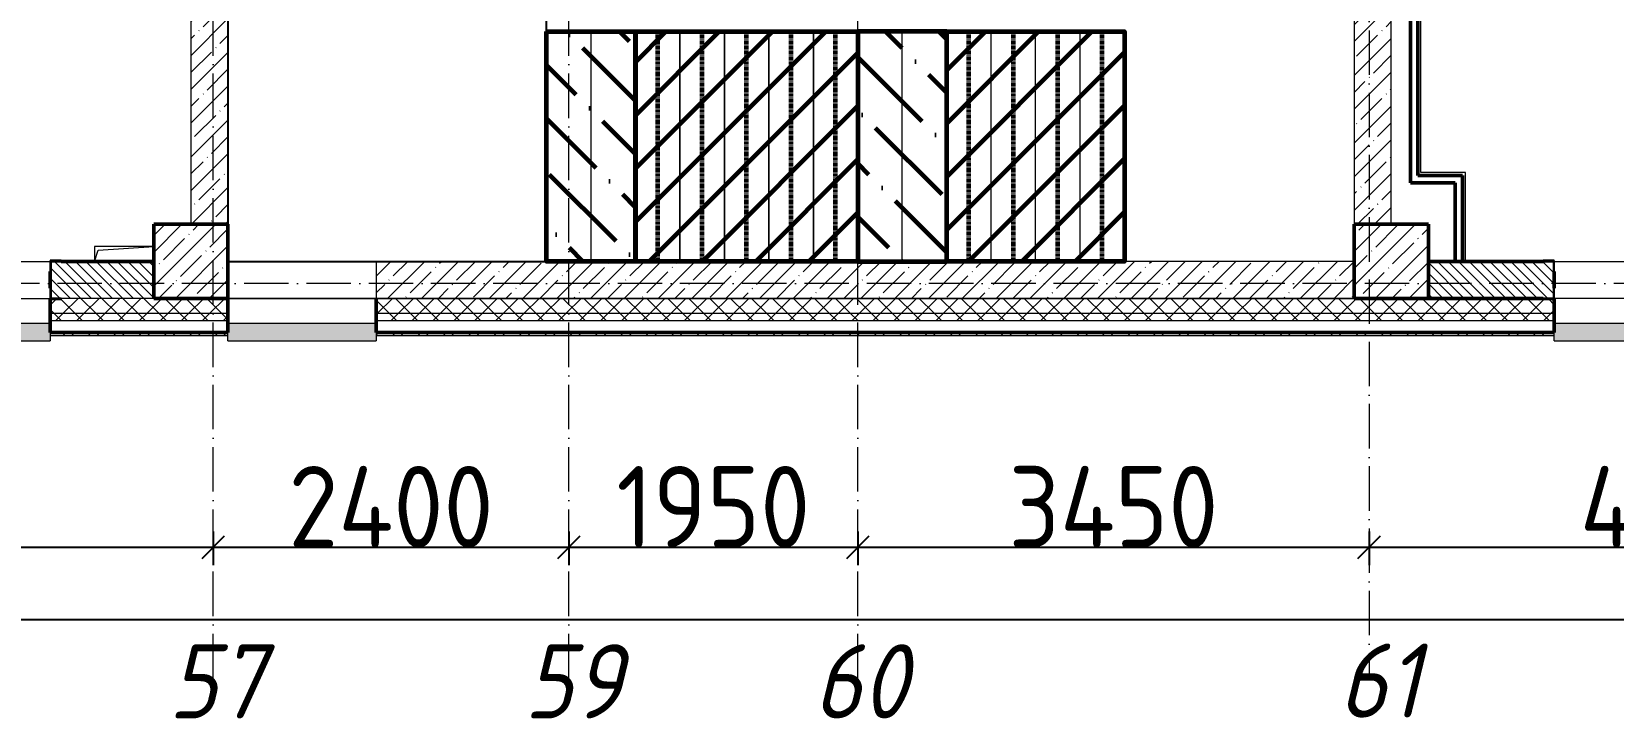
# Model space of a CAD drawing. Header units: millimetres. Extents: x -136833 to 49383, y -8033 to 344618.
# Drawn here: x -51359 to -40686, y 241044 to 245678 of the extents above; entities that cross this region are included whole.
import ezdxf

# ---------------------------------------------------------------- set-up
doc = ezdxf.new("R2010")
doc.units = ezdxf.units.MM
doc.linetypes.add('50_200_ШТРИХ_1Т_ш5_п1_п1_', pattern=[700, 500, -100, 0, -100])
doc.linetypes.add('Штрих', pattern=[635, 317.5, -317.5])
for name, color, linetype, lineweight in [('1) Резка', 210, 'Штрих', 60), ('2) Бетон демонтаж', 1, 'Continuous', 60), ('3) бетон монтаж', 5, 'Continuous', 60), ('A-____-____-DIMS', 7, 'Continuous', 9), ('A-FLOR-____-OTLN', 7, 'Continuous', 9), ('A-GENM-____-MCUT', 7, 'Continuous', 25), ('A-GENM-____-OTLN', 7, 'Continuous', 9), ('A-GENM-____-OTLN-1', 7, 'Continuous', 25), ('A-GLAZ-____-OTLN', 7, 'Continuous', 9), ('A-WALL-____-MCUT-1', 7, 'Continuous', 9), ('A-WALL-____-MCUT-2', 7, 'Continuous', 50), ('A-WALL-____-MCUT-3', 7, 'Continuous', 9), ('A-WALL-____-OTLN', 7, 'Continuous', 9), ('A-WALL-____-PATT-1', 7, 'Continuous', 9), ('A-WALL-FNSH-MCUT-1', 7, 'Continuous', 9), ('S-COLS-____-MCUT', 7, 'Continuous', 50), ('S-COLS-____-OTLN', 7, 'Continuous', 9), ('S-GRID-____-IDEN', 7, 'Continuous', 9), ('S-GRID-____-OTLN-1', 7, '50_200_ШТРИХ_1Т_ш5_п1_п1_', 9), ('S-STRS-____-OTLN-1', 7, 'Continuous', 9)]:
    doc.layers.add(name, color=color, linetype=linetype, lineweight=lineweight)
doc.layers.add('A-GLAZ-____-OTLN-1', color=7, linetype='Continuous', lineweight=9, true_color=0xc0c0c0)
doc.styles.add('ISOCPEUR_I', font='isocpeui.ttf', dxfattribs={"width": 0.9, "height": 2.5})
doc.styles.add('ISOCPEUR_I_9', font='isocpeui.ttf', dxfattribs={"width": 0.9, "height": 250})
doc.styles.add('СПДС', font='isocpeur.ttf', dxfattribs={"width": 0.9})
doc.dimstyles.new('ISO-2_5_0_9К_БОЛЬШОЙ_ОСИ', dxfattribs={"dimscale": 304.8, "dimtxt": 248.995294, "dimasz": 0.492126, "dimexe": 0.393701, "dimexo": 0, "dimgap": 0, "dimtad": 1, "dimdec": 0, "dimzin": 0, "dimdsep": 46, "dimtxsty": 'ISOCPEUR_I_9', "dimblk1": 'OBLIQUE', "dimblk2": 'OBLIQUE', "dimsah": 1, "dimcen": 0.09, "dimdle": 0.393701, "dimazin": 0, "dimtfac": 1, "dimtdec": 4, "dimtix": 1, "dimtmove": 0, "dimatfit": 3, "dimfxl": 1, "dimtvp": 1, "dimtolj": 1, "dimtzin": 0, "dimarcsym": 2})
pattern_1 = [(135, (-131434.413, 245796.486), (-35.35534, -35.35534), [])]
pattern_2 = [(45, (-131434.41, 245796.49), (-70.71068, 70.71068), []), (135, (-131434.41, 245796.49), (-70.71068, -70.71068), [])]
pattern_3 = [(45, (-131434.41, 245796.49), (-114.04925, 114.04925), []), (45, (-131320.36, 245796.49), (-114.04925, 114.04925), [201.612, -40.322, 3.353, -36.97])]

# ---------------------------------------------------------------- blocks, each defined once
blk = doc.blocks.new('BSC_Колонна _Прямоугольная - 500х500-V93-АР1_План отверстий 2 этажа в осях 1-64_А-ГГ')
at = {"layer": 'S-COLS-____-OTLN'}
h = blk.add_hatch(dxfattribs=at)
h.set_pattern_fill('FP_122', color=256, style=0, pattern_type=2)
h.set_pattern_definition([(45, (-81150, 1668.96), (-114.04925, 114.04925), []), (45, (-81035.95, 1668.96), (-114.04925, 114.04925), [201.613, -40.323, 3.353, -36.97])])
h.paths.add_polyline_path([(-250, -250), (250, -250), (250, 250), (-250, 250)], flags=0)
at = {"layer": 'S-COLS-____-MCUT'}
for p, q in [((250, 250), (-250, 250)), ((-250, 250), (-250, -250)), ((250, -250), (250, 250)), ((-250, -250), (250, -250))]:
    blk.add_line(p, q, dxfattribs=at)
blk = doc.blocks.new('BSC_Колонна _Прямоугольная - 500х500-V136-АР1_План отверстий 2 этажа в осях 1-64_А-ГГ')
at = {"layer": 'S-COLS-____-OTLN'}
h = blk.add_hatch(dxfattribs=at)
h.set_pattern_fill('FP_166', color=256, style=0, pattern_type=2)
h.set_pattern_definition([(45, (-89250, 1668.96), (-114.04925, 114.04925), []), (45, (-89135.95, 1668.96), (-114.04925, 114.04925), [201.613, -40.323, 3.353, -36.97])])
h.paths.add_polyline_path([(-250, -250), (250, -250), (250, 250), (-250, 250)], flags=0)
at = {"layer": 'S-COLS-____-MCUT'}
for p, q in [((250, 250), (-250, 250)), ((-250, 250), (-250, -250)), ((250, -250), (250, 250)), ((-250, -250), (250, -250))]:
    blk.add_line(p, q, dxfattribs=at)
blk = doc.blocks.new('Фахверк_СКБ_Уголок - 250_2700-27497298-АР1_План отверстий 2 этажа в осях 1-64_А-ГГ')
at = {"layer": 'A-GENM-____-MCUT'}
for p, q in [((200, 181), (125, 181)), ((125, 181), (125, 106)), ((131, 106), (131, 175)), ((131, 175), (200, 175)), ((200, 175), (200, 181)), ((125, 106), (131, 106)), ((131, -6), (125, -6)), ((125, -6), (125, -81)), ((125, -81), (200, -81)), ((131, -75), (131, -6)), ((200, -75), (131, -75)), ((200, -81), (200, -75))]:
    blk.add_line(p, q, dxfattribs=at)
blk = doc.blocks.new('AR_Отверстие прямоугольное _в плите_ - AR_Отверстие прямоугольное _в плите_-V162-АР1_План отверстий 2 этажа в осях 1-64_А-ГГ')
at = {"layer": 'A-GENM-____-OTLN'}
for p, q in [((200, 50), (-200, 50)), ((-200, 50), (-200, -50)), ((-200, -50), (-175, 25)), ((-175, 25), (200, 50))]:
    blk.add_line(p, q, dxfattribs=at)
blk = doc.blocks.new('Отлив_СКБ - Отлив витража_120_НВФ-31885342-АР1_План отверстий 2 этажа в осях 1-64_А-ГГ')
at = {"layer": 'A-GLAZ-____-OTLN-1'}
for points in [[(0, 0), (0, -2), (7800, -2), (7800, 0), (2809, 0)], [(0, -2), (0, -120), (7800, -120), (7800, -2), (2809, -2)]]:
    blk.add_hatch(color=256, dxfattribs=at).paths.add_polyline_path(points, flags=0)
at = {"layer": 'A-GLAZ-____-OTLN'}
for p, q in [((0, 0), (7800, 0)), ((7800, -2), (0, -2)), ((0, -120), (0, -83)), ((7800, -83), (7800, -120)), ((0, -120), (7800, -120))]:
    blk.add_line(p, q, dxfattribs=at)
blk = doc.blocks.new('Отлив_СКБ - Отлив витража_120_НВФ-31885283-АР1_План отверстий 2 этажа в осях 1-64_А-ГГ')
at = {"layer": 'A-GLAZ-____-OTLN-1'}
for points in [[(0, -2), (1000, -2), (1000, 0), (0, 0)], [(0, -120), (1000, -120), (1000, -2), (0, -2), (0, -86)]]:
    blk.add_hatch(color=256, dxfattribs=at).paths.add_polyline_path(points, flags=0)
at = {"layer": 'A-GLAZ-____-OTLN'}
for p, q in [((0, 0), (1000, 0)), ((1000, -2), (0, -2)), ((0, -120), (0, -83)), ((1000, -83), (1000, -120)), ((0, -120), (1000, -120))]:
    blk.add_line(p, q, dxfattribs=at)
blk = doc.blocks.new('Отлив_СКБ - Отлив витража_120_НВФ-V194-АР1_План отверстий 2 этажа в осях 1-64_А-ГГ')
at = {"layer": 'A-GLAZ-____-OTLN-1'}
for points in [[(1800, -2), (1800, 0), (0, 0), (0, -2), (1544, -2)], [(1544, -120), (1800, -120), (1800, -2), (0, -2), (0, -120)]]:
    blk.add_hatch(color=256, dxfattribs=at).paths.add_polyline_path(points, flags=0)
at = {"layer": 'A-GLAZ-____-OTLN'}
for p, q in [((0, 0), (1800, 0)), ((1800, -2), (0, -2)), ((0, -120), (0, -83)), ((1800, -83), (1800, -120)), ((0, -120), (1800, -120))]:
    blk.add_line(p, q, dxfattribs=at)
blk = doc.blocks.new('_Oblique')
at = {"color": 0, "linetype": 'ByBlock', "lineweight": -2}
blk.add_line((-0.5, -0.5), (0.5, 0.5), dxfattribs=at)
blk = doc.blocks.new('*D2069')
at = {"layer": 'A-____-____-DIMS', "color": 0, "lineweight": -2, "transparency": 16777216}
for p, q in [((358921, -90356), (358921, -90582)), ((365071, -90356), (365071, -90582)), ((358801, -90462), (365191, -90462))]:
    blk.add_line(p, q, dxfattribs=at)
at = {"layer": 'Defpoints', "color": 0, "transparency": 16777216}
for p in [(358921, -90356), (365071, -90356), (365071, -90462)]:
    blk.add_point(p, dxfattribs=at)
at = {"layer": 'A-____-____-DIMS', "color": 0, "lineweight": -2, "transparency": 16777216, "xscale": 150, "yscale": 150, "zscale": 150, "rotation": 180}
blk.add_blockref('_Oblique', (358921, -90462), dxfattribs=at)
at = {"layer": 'A-____-____-DIMS', "color": 0, "lineweight": -2, "transparency": 16777216, "xscale": 150, "yscale": 150, "zscale": 150}
blk.add_blockref('_Oblique', (365071, -90462), dxfattribs=at)
at = {"layer": 'A-____-____-DIMS', "color": 0, "transparency": 16777216, "insert": (361996, -90188), "char_height": 548.6, "attachment_point": 5, "style": 'СПДС'}
blk.add_mtext('\\A1;6150', dxfattribs=at)
blk = doc.blocks.new('*D2070')
at = {"layer": 'A-____-____-DIMS', "color": 0, "lineweight": -2, "transparency": 16777216}
for p, q in [((365071, -90356), (365071, -90582)), ((367471, -90356), (367471, -90582)), ((364951, -90462), (367591, -90462))]:
    blk.add_line(p, q, dxfattribs=at)
at = {"layer": 'Defpoints', "color": 0, "transparency": 16777216}
for p in [(365071, -90356), (367471, -90356), (367471, -90462)]:
    blk.add_point(p, dxfattribs=at)
at = {"layer": 'A-____-____-DIMS', "color": 0, "lineweight": -2, "transparency": 16777216, "xscale": 150, "yscale": 150, "zscale": 150, "rotation": 180}
blk.add_blockref('_Oblique', (365071, -90462), dxfattribs=at)
at = {"layer": 'A-____-____-DIMS', "color": 0, "lineweight": -2, "transparency": 16777216, "xscale": 150, "yscale": 150, "zscale": 150}
blk.add_blockref('_Oblique', (367471, -90462), dxfattribs=at)
at = {"layer": 'A-____-____-DIMS', "color": 0, "transparency": 16777216, "insert": (366271, -90188), "char_height": 548.6, "attachment_point": 5, "style": 'СПДС'}
blk.add_mtext('\\A1;2400', dxfattribs=at)
blk = doc.blocks.new('*D2071')
at = {"layer": 'A-____-____-DIMS', "color": 0, "lineweight": -2, "transparency": 16777216}
for p, q in [((367471, -90356), (367471, -90582)), ((369421, -90356), (369421, -90582)), ((367351, -90462), (369541, -90462))]:
    blk.add_line(p, q, dxfattribs=at)
at = {"layer": 'Defpoints', "color": 0, "transparency": 16777216}
for p in [(367471, -90356), (369421, -90356), (369421, -90462)]:
    blk.add_point(p, dxfattribs=at)
at = {"layer": 'A-____-____-DIMS', "color": 0, "lineweight": -2, "transparency": 16777216, "xscale": 150, "yscale": 150, "zscale": 150, "rotation": 180}
blk.add_blockref('_Oblique', (367471, -90462), dxfattribs=at)
at = {"layer": 'A-____-____-DIMS', "color": 0, "lineweight": -2, "transparency": 16777216, "xscale": 150, "yscale": 150, "zscale": 150}
blk.add_blockref('_Oblique', (369421, -90462), dxfattribs=at)
at = {"layer": 'A-____-____-DIMS', "color": 0, "transparency": 16777216, "insert": (368446, -90188), "char_height": 548.6, "attachment_point": 5, "style": 'СПДС'}
blk.add_mtext('\\A1;1950', dxfattribs=at)
blk = doc.blocks.new('*D2072')
at = {"layer": 'A-____-____-DIMS', "color": 0, "lineweight": -2, "transparency": 16777216}
for p, q in [((369421, -90356), (369421, -90582)), ((372871, -90356), (372871, -90582)), ((369301, -90462), (372991, -90462))]:
    blk.add_line(p, q, dxfattribs=at)
at = {"layer": 'Defpoints', "color": 0, "transparency": 16777216}
for p in [(369421, -90356), (372871, -90356), (372871, -90462)]:
    blk.add_point(p, dxfattribs=at)
at = {"layer": 'A-____-____-DIMS', "color": 0, "lineweight": -2, "transparency": 16777216, "xscale": 150, "yscale": 150, "zscale": 150, "rotation": 180}
blk.add_blockref('_Oblique', (369421, -90462), dxfattribs=at)
at = {"layer": 'A-____-____-DIMS', "color": 0, "lineweight": -2, "transparency": 16777216, "xscale": 150, "yscale": 150, "zscale": 150}
blk.add_blockref('_Oblique', (372871, -90462), dxfattribs=at)
at = {"layer": 'A-____-____-DIMS', "color": 0, "transparency": 16777216, "insert": (371146, -90188), "char_height": 548.6, "attachment_point": 5, "style": 'СПДС'}
blk.add_mtext('\\A1;3450', dxfattribs=at)
blk = doc.blocks.new('*D2073')
at = {"layer": 'A-____-____-DIMS', "color": 0, "lineweight": -2, "transparency": 16777216}
for p, q in [((372871, -90356), (372871, -90582)), ((377121, -90356), (377121, -90582)), ((372751, -90462), (377241, -90462))]:
    blk.add_line(p, q, dxfattribs=at)
at = {"layer": 'Defpoints', "color": 0, "transparency": 16777216}
for p in [(372871, -90356), (377121, -90356), (377121, -90462)]:
    blk.add_point(p, dxfattribs=at)
at = {"layer": 'A-____-____-DIMS', "color": 0, "lineweight": -2, "transparency": 16777216, "xscale": 150, "yscale": 150, "zscale": 150, "rotation": 180}
blk.add_blockref('_Oblique', (372871, -90462), dxfattribs=at)
at = {"layer": 'A-____-____-DIMS', "color": 0, "lineweight": -2, "transparency": 16777216, "xscale": 150, "yscale": 150, "zscale": 150}
blk.add_blockref('_Oblique', (377121, -90462), dxfattribs=at)
at = {"layer": 'A-____-____-DIMS', "color": 0, "transparency": 16777216, "insert": (374996, -90188), "char_height": 548.6, "attachment_point": 5, "style": 'СПДС'}
blk.add_mtext('\\A1;4250', dxfattribs=at)
blk = doc.blocks.new('*D2075')
at = {"layer": 'A-____-____-DIMS', "color": 0, "lineweight": -2, "transparency": 16777216}
for p, q in [((281421, -90844), (281421, -91070)), ((384921, -90844), (384921, -91070)), ((281301, -90950), (385041, -90950))]:
    blk.add_line(p, q, dxfattribs=at)
at = {"layer": 'Defpoints', "color": 0, "transparency": 16777216}
for p in [(281421, -90844), (384921, -90844), (384921, -90950)]:
    blk.add_point(p, dxfattribs=at)
at = {"layer": 'A-____-____-DIMS', "color": 0, "lineweight": -2, "transparency": 16777216, "xscale": 150, "yscale": 150, "zscale": 150, "rotation": 180}
blk.add_blockref('_Oblique', (281421, -90950), dxfattribs=at)
at = {"layer": 'A-____-____-DIMS', "color": 0, "lineweight": -2, "transparency": 16777216, "xscale": 150, "yscale": 150, "zscale": 150}
blk.add_blockref('_Oblique', (384921, -90950), dxfattribs=at)
at = {"layer": 'A-____-____-DIMS', "color": 0, "transparency": 16777216, "insert": (333171, -90676), "char_height": 548.6, "attachment_point": 5, "style": 'СПДС'}
blk.add_mtext('\\A1;103500', dxfattribs=at)
blk = doc.blocks.new('3эт')
at = {"layer": 'S-GRID-____-OTLN-1', "color": 251, "ltscale": 0.6, "true_color": 0x636466}
for p, q in [((372870.7, -36982.5), (372870.7, -91346.1)), ((365070.7, -91346.1), (365070.7, -80328.4)), ((367470.7, -91346.1), (367470.7, -80328.4)), ((369420.7, -91346.1), (369420.7, -80328.4)), ((387845.1, -88682.4), (279101.9, -88682.4))]:
    blk.add_line(p, q, dxfattribs=at)
at = {"layer": 'S-GRID-____-IDEN', "char_height": 500, "attachment_point": 1, "style": 'ISOCPEUR_I'}
for s, insert, width in [('57', (364768.6, -91116.3), 404.05), ('59', (367168.6, -91116.3), 404.05), ('60', (369118.6, -91116.3), 404.05), ('61', (372663, -91111.1), 346.329)]:
    blk.add_mtext(s, dxfattribs=dict(at, insert=insert, width=width))
at = {"layer": 'A-____-____-DIMS'}
for base, p1, p2, override, picture, middle in [((365070.7, -90462), (358920.7, -90355.9), (365070.7, -90355.9), {"dimtxt": 1.8, "dimpost": '<>', "dimtxsty": 'СПДС', "dimfxl": 6150}, '*D2069', (361995.7, -90187.7)), ((367470.7, -90462), (365070.7, -90355.9), (367470.7, -90355.9), {"dimtxt": 1.8, "dimpost": '<>', "dimtxsty": 'СПДС', "dimfxl": 2400}, '*D2070', (366270.7, -90187.7)), ((369420.7, -90462), (367470.7, -90355.9), (369420.7, -90355.9), {"dimtxt": 1.8, "dimpost": '<>', "dimtxsty": 'СПДС', "dimfxl": 1950}, '*D2071', (368445.7, -90187.7)), ((372870.7, -90462), (369420.7, -90355.9), (372870.7, -90355.9), {"dimtxt": 1.8, "dimpost": '<>', "dimtxsty": 'СПДС', "dimfxl": 3450}, '*D2072', (371145.7, -90187.7)), ((377120.7, -90462), (372870.7, -90355.9), (377120.7, -90355.9), {"dimtxt": 1.8, "dimpost": '<>', "dimtxsty": 'СПДС', "dimfxl": 4250}, '*D2073', (374995.7, -90187.7)), ((384920.7, -90950.2), (281420.7, -90844.1), (384920.7, -90844.1), {"dimtxt": 1.8, "dimpost": '<>', "dimtxsty": 'СПДС', "dimfxl": 103500}, '*D2075', (333170.7, -90675.9))]:
    dim = blk.add_linear_dim(base=base, p1=p1, p2=p2, dimstyle='ISO-2_5_0_9К_БОЛЬШОЙ_ОСИ', override=override, dxfattribs=at)
    dim.commit()
    dim.dimension.update_dxf_attribs({"geometry": picture, "text_midpoint": middle})

msp = doc.modelspace()

# ---------------------------------------------------------------- hatches: boundary and pattern name
at = {"layer": '2) Бетон демонтаж'}
h = msp.add_hatch(dxfattribs=at)
h.set_pattern_fill('ANSI31', color=256, scale=80)
h.paths.add_polyline_path([(-47284.4, 245677.5), (-45784.4, 245677.5), (-45784.4, 244127.5), (-47284.4, 244127.5)])
h = msp.add_hatch(dxfattribs=at)
h.set_pattern_fill('ANSI31', color=256, scale=80)
h.paths.add_polyline_path([(-45184.4, 245677.5), (-43984.4, 245677.5), (-43984.4, 244127.5), (-45184.4, 244127.5)])
at = {"layer": '3) бетон монтаж'}
h = msp.add_hatch(dxfattribs=at)
h.set_pattern_fill('ANSI36', color=256, scale=80, angle=90)
h.paths.add_polyline_path([(-47884.4, 245677.5), (-47284.4, 245677.5), (-47284.4, 244127.5), (-47884.4, 244127.5)])
h = msp.add_hatch(dxfattribs=at)
h.set_pattern_fill('ANSI36', color=256, scale=80, angle=90)
h.paths.add_polyline_path([(-45184.4, 245677.5), (-45784.4, 245677.5), (-45784.4, 244127.5), (-45184.4, 244127.5)])
at = {"layer": 'A-WALL-____-PATT-1'}
h = msp.add_hatch(dxfattribs=at)
h.set_pattern_fill('FP_25', color=256, style=0, pattern_type=2)
h.set_pattern_definition(pattern_3)
h.paths.add_polyline_path([(-50284.4, 244377.5), (-50034.4, 244377.5), (-50034.4, 251877.5), (-50284.4, 251877.5), (-50284.4, 246532.4)], flags=0)
h = msp.add_hatch(dxfattribs=at)
h.set_pattern_fill('FP_25', color=256, style=0, pattern_type=2)
h.set_pattern_definition(pattern_3)
h.paths.add_polyline_path([(-42184.4, 244377.5), (-42184.4, 247652.5), (-42434.4, 247652.5), (-42434.4, 244377.5), (-42191.2, 244377.5)], flags=0)
h = msp.add_hatch(dxfattribs=at)
h.set_pattern_fill('FP_6', color=256, style=0, pattern_type=2)
h.set_pattern_definition(pattern_1)
h.paths.add_polyline_path([(-50534.4, 243877.5), (-50534.4, 244127.5), (-51228.4, 244127.5), (-51228.4, 244058.5), (-51234.4, 244058.5), (-51234.4, 243946.5), (-51228.4, 243946.5), (-51228.4, 243877.5), (-51159.4, 243877.5)], flags=0)
h = msp.add_hatch(dxfattribs=at)
h.set_pattern_fill('FP_25', color=256, style=0, pattern_type=2)
h.set_pattern_definition(pattern_3)
h.paths.add_polyline_path([(-42434.4, 243877.5), (-42434.4, 244127.5), (-49034.4, 244127.5), (-49034.4, 243877.5), (-43074.9, 243877.5)], flags=0)
h = msp.add_hatch(dxfattribs=at)
h.set_pattern_fill('FP_6', color=256, style=0, pattern_type=2)
h.set_pattern_definition(pattern_1)
h.paths.add_polyline_path([(-39209.4, 243877.5), (-38184.4, 243877.5), (-38184.4, 244127.5), (-39278.4, 244127.5), (-39278.4, 244058.5), (-39284.4, 244058.5), (-39284.4, 243946.5), (-39278.4, 243946.5), (-39278.4, 243877.5)], flags=0)
h.paths.add_polyline_path([(-41090.4, 243877.5), (-41090.4, 243946.5), (-41084.4, 243946.5), (-41084.4, 244058.5), (-41090.4, 244058.5), (-41090.4, 244127.5), (-41934.4, 244127.5), (-41934.4, 243877.5), (-41159.4, 243877.5)], flags=0)
h = msp.add_hatch(dxfattribs=at)
h.set_pattern_fill('FP_1', color=256, style=0, pattern_type=2)
h.set_pattern_definition(pattern_2)
h.paths.add_polyline_path([(-30184.4, 243777.5), (-30184.4, 243877.5), (-39209.4, 243877.5), (-39209.4, 243871.5), (-39284.4, 243871.5), (-39284.4, 243777.5), (-30684.4, 243777.5)], flags=0)
h.paths.add_polyline_path([(-41084.4, 243777.5), (-41084.4, 243871.5), (-41159.4, 243871.5), (-41159.4, 243877.5), (-49034.4, 243877.5), (-49034.4, 243777.5), (-41307.4, 243777.5)], flags=0)
h.paths.add_polyline_path([(-50534.4, 243777.5), (-50034.4, 243777.5), (-50034.4, 243877.5), (-51159.4, 243877.5), (-51159.4, 243871.5), (-51234.4, 243871.5), (-51234.4, 243777.5), (-51159.4, 243777.5)], flags=0)
h.paths.add_polyline_path([(-60434.4, 243777.5), (-59034.4, 243777.5), (-59034.4, 243877.5), (-60359.4, 243877.5), (-60359.4, 243871.5), (-60434.4, 243871.5)], flags=0)
h.paths.add_polyline_path([(-62584.4, 243777.5), (-62234.4, 243777.5), (-62234.4, 243871.5), (-62309.4, 243871.5), (-62309.4, 243877.5), (-63359.4, 243877.5), (-63359.4, 243871.5), (-63434.4, 243871.5), (-63434.4, 243777.5), (-63084.4, 243777.5)], flags=0)
h.paths.add_polyline_path([(-65234.7, 243777.5), (-65234.7, 243871.5), (-65309.4, 243871.5), (-65309.4, 243877.5), (-66359.4, 243877.5), (-66359.4, 243871.5), (-66434.4, 243871.5), (-66434.4, 243777.5), (-66051.9, 243777.5)], flags=0)
h.paths.add_polyline_path([(-68234.4, 243777.5), (-68234.4, 243871.5), (-68309.4, 243871.5), (-68309.4, 243877.5), (-69359.4, 243877.5), (-69359.4, 243871.5), (-69434.4, 243871.5), (-69434.4, 243777.5), (-68703.1, 243777.5)], flags=0)
h.paths.add_polyline_path([(-72084.4, 243777.5), (-71234.4, 243777.5), (-71234.4, 243871.5), (-71309.4, 243871.5), (-71309.4, 243877.5), (-72359.4, 243877.5), (-72359.4, 243871.5), (-72434.4, 243871.5), (-72434.4, 243777.5), (-72238, 243777.5)], flags=0)
h.paths.add_polyline_path([(-77540.4, 243777.5), (-77234.4, 243777.5), (-77234.4, 243871.5), (-77309.4, 243871.5), (-77309.4, 243877.5), (-78359.4, 243877.5), (-78359.4, 243871.5), (-78434.4, 243871.5), (-78434.4, 243777.5), (-77584.4, 243777.5)], flags=0)
h.paths.add_polyline_path([(-81434.4, 243777.5), (-80234.4, 243777.5), (-80234.4, 243871.5), (-80309.4, 243871.5), (-80309.4, 243877.5), (-81359.4, 243877.5), (-81359.4, 243871.5), (-81434.4, 243871.5)], flags=0)
h.paths.add_polyline_path([(-83726.6, 243777.5), (-83234.4, 243777.5), (-83234.4, 243871.5), (-83309.4, 243871.5), (-83309.4, 243877.5), (-84359.4, 243877.5), (-84359.4, 243871.5), (-84434.4, 243871.5), (-84434.4, 243777.5), (-84359.4, 243777.5)], flags=0)
h.paths.add_polyline_path([(-86377.8, 243777.5), (-86234.4, 243777.5), (-86234.4, 243871.5), (-86309.4, 243871.5), (-86309.4, 243877.5), (-87359.4, 243877.5), (-87359.4, 243871.5), (-87434.4, 243871.5), (-87434.4, 243777.5), (-86584.4, 243777.5)], flags=0)
h.paths.add_polyline_path([(-89234.4, 243777.5), (-89234.4, 243871.5), (-89309.4, 243871.5), (-89309.4, 243877.5), (-90359.4, 243877.5), (-90359.4, 243871.5), (-90434.4, 243871.5), (-90434.4, 243777.5), (-89309.4, 243777.5)], flags=0)
h.paths.add_polyline_path([(-92234.4, 243777.5), (-92234.4, 243871.5), (-92309.4, 243872.2), (-92309.4, 243877.5), (-93634.4, 243877.5), (-93634.4, 243777.5), (-92240.4, 243777.5)], flags=0)
h.paths.add_polyline_path([(-96634.4, 243777.5), (-95434.4, 243777.5), (-95434.4, 243871.5), (-95509.4, 243871.5), (-95509.4, 243877.5), (-96634.4, 243877.5)], flags=0)
h.paths.add_polyline_path([(-98440.4, 243777.5), (-98434.4, 243777.5), (-98434.4, 243871.5), (-98509.4, 243871.5), (-98509.4, 243877.5), (-99559.4, 243877.5), (-99559.4, 243871.5), (-99634.4, 243871.5), (-99633.7, 243777.5), (-98509.4, 243777.5)], flags=0)
h.paths.add_polyline_path([(-101509.4, 243777.5), (-101434.4, 243777.5), (-101434.4, 243871.5), (-101509.4, 243871.5), (-101509.4, 243877.5), (-102634.4, 243877.5), (-102634.4, 243777.5), (-102134.4, 243777.5)], flags=0)
h.paths.add_polyline_path([(-105134.4, 243777.5), (-104434.4, 243777.5), (-104434.4, 243871.5), (-104509.4, 243871.5), (-104509.4, 243877.5), (-105634.4, 243877.5), (-105634.4, 243777.5)], flags=0)
h.paths.add_polyline_path([(-107434.4, 243777.5), (-107434.4, 243871.5), (-107509.4, 243871.5), (-107509.4, 243877.5), (-108559.4, 243877.5), (-108559.4, 243871.5), (-108634.4, 243871.5), (-108634.4, 243777.5), (-108471.1, 243777.5)], flags=0)
h.paths.add_polyline_path([(-110509.4, 243777.5), (-110434.4, 243777.5), (-110434.4, 243871.5), (-110509.4, 243871.5), (-110509.4, 243877.5), (-111634.4, 243877.5), (-111634.4, 243777.5), (-111122.3, 243777.5)], flags=0)
h.paths.add_polyline_path([(-114634.4, 243777.5), (-113434.4, 243777.5), (-113434.4, 243871.5), (-113509.4, 243871.5), (-113509.4, 243877.5), (-114634.4, 243877.5)], flags=0)
h.paths.add_polyline_path([(-116434.4, 243777.5), (-116434.4, 243871.5), (-116509.4, 243871.5), (-116509.4, 243877.5), (-117559.4, 243877.5), (-117559.4, 243871.5), (-117634.4, 243871.5), (-117634.4, 243777.5), (-116534.4, 243777.5)], flags=0)
h.paths.add_polyline_path([(-118634.4, 243777.5), (-118634.4, 243871.5), (-118709.4, 243871.5), (-118709.4, 243877.5), (-123959.4, 243877.5), (-123959.4, 243871.5), (-124034.4, 243871.5), (-124034.4, 243777.5), (-119075.9, 243777.5)], flags=0)
h.paths.add_polyline_path([(-126134.4, 243777.5), (-125034.4, 243777.5), (-125034.4, 243871.5), (-125109.4, 243871.5), (-125109.4, 243877.5), (-133884.4, 243877.5), (-133884.4, 243777.5), (-126145.7, 243777.5)], flags=0)
h = msp.add_hatch(dxfattribs=at)
h.set_pattern_fill('FP_1', color=256, style=0, pattern_type=2)
h.set_pattern_definition(pattern_2)
h.paths.add_polyline_path([(-30184.4, 243727.5), (-30084.4, 243727.5), (-30084.4, 243777.5), (-39284.4, 243777.5), (-39284.4, 243727.5), (-30702.6, 243727.5)], flags=0)
h.paths.add_polyline_path([(-42191.2, 243727.5), (-41084.4, 243727.5), (-41084.4, 243777.5), (-49034.4, 243777.5), (-49034.4, 243727.5), (-43074.9, 243727.5)], flags=0)
h.paths.add_polyline_path([(-51234.4, 243727.5), (-50034.4, 243727.5), (-50034.4, 243777.5), (-51234.4, 243777.5)], flags=0)
h.paths.add_polyline_path([(-59034.4, 243727.5), (-59034.4, 243777.5), (-60434.4, 243777.5), (-60434.4, 243727.5), (-59865.8, 243727.5)], flags=0)
h.paths.add_polyline_path([(-62234.4, 243727.5), (-62234.4, 243777.5), (-63434.4, 243777.5), (-63434.4, 243727.5), (-62517, 243727.5)], flags=0)
h.paths.add_polyline_path([(-66051.9, 243727.5), (-65234.7, 243727.5), (-65234.7, 243777.5), (-66434.4, 243777.5), (-66434.4, 243727.5)], flags=0)
h.paths.add_polyline_path([(-68234.4, 243727.5), (-68234.4, 243777.5), (-69434.4, 243777.5), (-69434.4, 243727.5), (-68703.1, 243727.5)], flags=0)
h.paths.add_polyline_path([(-71354.3, 243727.5), (-71234.4, 243727.5), (-71234.4, 243777.5), (-72434.4, 243777.5), (-72434.4, 243727.5), (-72238, 243727.5)], flags=0)
h.paths.add_polyline_path([(-77234.4, 243727.5), (-77234.4, 243777.5), (-78434.4, 243777.5), (-78434.4, 243727.5), (-77540.4, 243727.5)], flags=0)
h.paths.add_polyline_path([(-80234.4, 243727.5), (-80234.4, 243777.5), (-81434.4, 243777.5), (-81434.4, 243727.5), (-81075.4, 243727.5)], flags=0)
h.paths.add_polyline_path([(-84434.4, 243727.5), (-83234.4, 243727.5), (-83234.4, 243777.5), (-84434.4, 243777.5)], flags=0)
h.paths.add_polyline_path([(-86377.8, 243727.5), (-86234.4, 243727.5), (-86234.4, 243777.5), (-87434.4, 243777.5), (-87434.4, 243727.5), (-87261.5, 243727.5)], flags=0)
h.paths.add_polyline_path([(-89234.4, 243727.5), (-89234.4, 243777.5), (-90434.4, 243777.5), (-90434.4, 243727.5), (-89912.7, 243727.5)], flags=0)
h.paths.add_polyline_path([(-92563.9, 243727.5), (-92234.4, 243727.5), (-92234.4, 243777.5), (-93634.4, 243777.5), (-93634.4, 243727.5), (-93447.6, 243727.5)], flags=0)
h.paths.add_polyline_path([(-95434.4, 243727.5), (-95434.4, 243777.5), (-96634.4, 243777.5), (-96634.4, 243727.5), (-96098.8, 243727.5)], flags=0)
h.paths.add_polyline_path([(-98434.4, 243727.5), (-98434.4, 243777.5), (-99634.4, 243777.5), (-99633.7, 243727.5)], flags=0)
h.paths.add_polyline_path([(-101434.4, 243727.5), (-101434.4, 243777.5), (-102634.4, 243777.5), (-102634.4, 243727.5)], flags=0)
h.paths.add_polyline_path([(-105634.4, 243727.5), (-104434.4, 243727.5), (-104434.4, 243777.5), (-105634.4, 243777.5)], flags=0)
h.paths.add_polyline_path([(-107434.4, 243727.5), (-107434.4, 243777.5), (-108634.4, 243777.5), (-108634.4, 243727.5), (-108471.1, 243727.5)], flags=0)
h.paths.add_polyline_path([(-110434.4, 243727.5), (-110434.4, 243777.5), (-111634.4, 243777.5), (-111634.4, 243727.5), (-111122.3, 243727.5)], flags=0)
h.paths.add_polyline_path([(-113434.4, 243727.5), (-113434.4, 243777.5), (-114634.4, 243777.5), (-114634.4, 243727.5), (-113773.5, 243727.5)], flags=0)
h.paths.add_polyline_path([(-116434.4, 243727.5), (-116434.4, 243777.5), (-117634.4, 243777.5), (-117634.4, 243727.5), (-117308.4, 243727.5)], flags=0)
h.paths.add_polyline_path([(-118634.4, 243727.5), (-118634.4, 243777.5), (-124034.4, 243777.5), (-124034.4, 243727.5), (-119075.9, 243727.5)], flags=0)
h.paths.add_polyline_path([(-125034.4, 243727.5), (-125034.4, 243777.5), (-133984.4, 243777.5), (-133984.4, 243727.5), (-126145.7, 243727.5)], flags=0)
h = msp.add_hatch(dxfattribs=at)
h.set_pattern_fill('FP_3', color=256, style=0, pattern_type=2)
h.set_pattern_definition([(45, (-131434.41, 245796.49), (-85.53659, 85.53659), []), (45, (-131377.39, 245796.49), (-85.53659, 85.53659), [])])
h.paths.add_polyline_path([(-29954.4, 243627.5), (-29954.4, 243647.5), (-39284.4, 243647.5), (-39284.4, 243627.5), (-30702.6, 243627.5)], flags=0)
h.paths.add_polyline_path([(-41084.4, 243627.5), (-41084.4, 243647.5), (-49034.4, 243647.5), (-49034.4, 243627.5), (-41307.4, 243627.5)], flags=0)
h.paths.add_polyline_path([(-51234.4, 243627.5), (-50034.4, 243627.5), (-50034.4, 243647.5), (-51234.4, 243647.5)], flags=0)
h.paths.add_polyline_path([(-59034.4, 243627.5), (-59034.4, 243647.5), (-59549.4, 243647.5), (-59549.4, 243627.5)], flags=0)

# ---------------------------------------------------------------- linework, layer by layer
msp.add_lwpolyline([(-47884.4, 251627.5), (-50034.4, 251627.5), (-50034.4, 244127.5), (-47884.4, 244127.5)], close=True)
at = {"layer": '1) Резка', "ltscale": 0.01}
for points in [[(-47134.4, 244127.5), (-47134.4, 245677.5)], [(-46834.4, 244127.5), (-46834.4, 245677.5)], [(-46834.4, 244127.5), (-46834.4, 245677.5)], [(-46534.4, 244127.5), (-46534.4, 245677.5)], [(-46534.4, 244127.5), (-46534.4, 245677.5)], [(-46234.4, 244127.5), (-46234.4, 245677.5)], [(-46234.4, 244127.5), (-46234.4, 245677.5)], [(-45934.4, 244127.5), (-45934.4, 245677.5)], [(-45034.4, 244127.5), (-45034.4, 245677.5)], [(-44734.4, 244127.5), (-44734.4, 245677.5)], [(-44434.4, 244127.5), (-44434.4, 245677.5)], [(-44134.4, 244127.5), (-44134.4, 245677.5)]]:
    msp.add_lwpolyline(points, dxfattribs=at)
at = {"layer": '2) Бетон демонтаж'}
for points in [[(-47284.4, 245677.5), (-45784.4, 245677.5), (-45784.4, 244127.5), (-47284.4, 244127.5)], [(-45184.4, 245677.5), (-43984.4, 245677.5), (-43984.4, 244127.5), (-45184.4, 244127.5)]]:
    msp.add_lwpolyline(points, close=True, dxfattribs=at)
at = {"layer": '3) бетон монтаж'}
for points in [[(-47884.4, 245677.5), (-47284.4, 245677.5), (-47284.4, 244127.5), (-47884.4, 244127.5)], [(-45184.4, 245677.5), (-45784.4, 245677.5), (-45784.4, 244127.5), (-45184.4, 244127.5)]]:
    msp.add_lwpolyline(points, close=True, dxfattribs=at)
at = {"layer": 'A-FLOR-____-OTLN'}
msp.add_line((-47884.4, 244127.5), (-47884.4, 245977.5), dxfattribs=at)
at = {"layer": 'A-WALL-____-MCUT-1'}
for p, q in [((-50284.4, 251877.5), (-50284.4, 244377.5)), ((-42184.4, 244377.5), (-42184.4, 251877.5)), ((-50034.4, 244377.5), (-50034.4, 251627.5)), ((-42434.4, 248287.5), (-42434.4, 244377.5)), ((-42434.4, 244127.5), (-49034.4, 244127.5)), ((-49034.4, 244127.5), (-49034.4, 243877.5)), ((-42434.4, 243877.5), (-49034.4, 243877.5)), ((-49034.4, 243877.5), (-42434.4, 243877.5))]:
    msp.add_line(p, q, dxfattribs=at)
at = {"layer": 'A-WALL-____-MCUT-2'}
for p, q in [((-42054.4, 247747.5), (-42054.4, 244657.5)), ((-42004.4, 244707.5), (-42004.4, 247697.5)), ((-42054.4, 244657.5), (-41754.4, 244657.5)), ((-41704.4, 244707.5), (-42004.4, 244707.5)), ((-41754.4, 244657.5), (-41754.4, 244127.5)), ((-41704.4, 244127.5), (-41704.4, 244707.5)), ((-50534.4, 244127.5), (-51159.4, 244127.5)), ((-41159.4, 244127.5), (-41934.4, 244127.5)), ((-41754.4, 244127.5), (-41704.4, 244127.5)), ((-51234.4, 244058.5), (-51234.4, 243946.5)), ((-41084.4, 243946.5), (-41084.4, 244058.5)), ((-51234.4, 243871.5), (-51234.4, 243647.5)), ((-50034.4, 243647.5), (-50034.4, 243877.5)), ((-49034.4, 243877.5), (-49034.4, 243647.5)), ((-41934.4, 243877.5), (-41159.4, 243877.5)), ((-41084.4, 243647.5), (-41084.4, 243871.5)), ((-51234.4, 243647.5), (-50034.4, 243647.5)), ((-49034.4, 243647.5), (-41084.4, 243647.5))]:
    msp.add_line(p, q, dxfattribs=at)
at = {"layer": 'A-WALL-____-MCUT-3'}
for p, q in [((-50534.4, 243877.5), (-51159.4, 243877.5)), ((-51234.4, 243777.5), (-50034.4, 243777.5)), ((-51234.4, 243727.5), (-50034.4, 243727.5)), ((-49034.4, 243777.5), (-41084.4, 243777.5)), ((-49034.4, 243727.5), (-41084.4, 243727.5))]:
    msp.add_line(p, q, dxfattribs=at)
at = {"layer": 'A-WALL-____-OTLN'}
for p, q in [((-56034.4, 244127.5), (-51234.4, 244127.5)), ((-50034.4, 244127.5), (-49034.4, 244127.5)), ((-41084.4, 244127.5), (-39284.4, 244127.5)), ((-56034.4, 243877.5), (-51234.4, 243877.5)), ((-50034.4, 243877.5), (-49034.4, 243877.5)), ((-49034.4, 243877.5), (-50034.4, 243877.5)), ((-39284.4, 243877.5), (-41084.4, 243877.5))]:
    msp.add_line(p, q, dxfattribs=at)
at = {"layer": 'A-WALL-FNSH-MCUT-1'}
for p, q in [((-41984.4, 244727.5), (-41984.4, 247677.5)), ((-41684.4, 244727.5), (-41984.4, 244727.5)), ((-41684.4, 244127.5), (-41684.4, 244727.5)), ((-41704.4, 244127.5), (-41684.4, 244127.5)), ((-51234.4, 243647.5), (-51234.4, 243627.5)), ((-51234.4, 243627.5), (-50034.4, 243627.5)), ((-50034.4, 243627.5), (-50034.4, 243647.5)), ((-41084.4, 243647.5), (-49034.4, 243647.5)), ((-49034.4, 243647.5), (-49034.4, 243627.5)), ((-49034.4, 243627.5), (-41084.4, 243627.5)), ((-41084.4, 243627.5), (-41084.4, 243647.5))]:
    msp.add_line(p, q, dxfattribs=at)
at = {"layer": 'S-STRS-____-OTLN-1'}
for p, q in [((-47884.4, 244127.5), (-47884.4, 245677.5)), ((-47584.4, 245677.5), (-47884.4, 245677.5)), ((-47284.4, 245677.5), (-47584.4, 245677.5)), ((-47584.4, 244127.5), (-47584.4, 245677.5)), ((-47584.4, 244127.5), (-47584.4, 245677.5)), ((-46984.4, 245677.5), (-47284.4, 245677.5)), ((-47284.4, 244127.5), (-47284.4, 245677.5)), ((-47284.4, 244127.5), (-47284.4, 245677.5)), ((-47284.4, 245677.5), (-47284.4, 244127.5)), ((-47284.4, 245677.5), (-47284.4, 244127.5)), ((-46684.4, 245677.5), (-46984.4, 245677.5)), ((-46984.4, 244127.5), (-46984.4, 245677.5)), ((-46984.4, 244127.5), (-46984.4, 245677.5)), ((-46984.4, 245677.5), (-46984.4, 244127.5)), ((-46984.4, 245677.5), (-46984.4, 244127.5)), ((-46984.4, 245677.5), (-46984.4, 244127.5)), ((-46984.4, 245677.5), (-46984.4, 244127.5)), ((-46384.4, 245677.5), (-46684.4, 245677.5)), ((-46684.4, 244127.5), (-46684.4, 245677.5)), ((-46684.4, 244127.5), (-46684.4, 245677.5)), ((-46684.4, 245677.5), (-46684.4, 244127.5)), ((-46684.4, 245677.5), (-46684.4, 244127.5)), ((-46684.4, 245677.5), (-46684.4, 244127.5)), ((-46684.4, 245677.5), (-46684.4, 244127.5)), ((-46084.4, 245677.5), (-46384.4, 245677.5)), ((-46384.4, 244127.5), (-46384.4, 245677.5)), ((-46384.4, 244127.5), (-46384.4, 245677.5)), ((-46384.4, 245677.5), (-46384.4, 244127.5)), ((-46384.4, 245677.5), (-46384.4, 244127.5)), ((-46384.4, 245677.5), (-46384.4, 244127.5)), ((-46384.4, 245677.5), (-46384.4, 244127.5)), ((-45784.4, 245677.5), (-46084.4, 245677.5)), ((-46084.4, 244127.5), (-46084.4, 245677.5)), ((-46084.4, 244127.5), (-46084.4, 245677.5)), ((-46084.4, 245677.5), (-46084.4, 244127.5)), ((-46084.4, 245677.5), (-46084.4, 244127.5)), ((-46084.4, 245677.5), (-46084.4, 244127.5)), ((-46084.4, 245677.5), (-46084.4, 244127.5)), ((-45484.4, 245677.5), (-45784.4, 245677.5)), ((-45784.4, 244127.5), (-45784.4, 245677.5)), ((-45784.4, 244127.5), (-45784.4, 245677.5)), ((-45784.4, 245677.5), (-45784.4, 244127.5)), ((-45784.4, 245677.5), (-45784.4, 244127.5)), ((-45184.4, 245677.5), (-45484.4, 245677.5)), ((-45484.4, 244127.5), (-45484.4, 245677.5)), ((-45484.4, 244127.5), (-45484.4, 245677.5)), ((-44884.4, 245677.5), (-45184.4, 245677.5)), ((-45184.4, 244127.5), (-45184.4, 245677.5)), ((-45184.4, 244127.5), (-45184.4, 245677.5)), ((-44584.4, 245677.5), (-44884.4, 245677.5)), ((-44884.4, 244127.5), (-44884.4, 245677.5)), ((-44884.4, 244127.5), (-44884.4, 245677.5)), ((-44284.4, 245677.5), (-44584.4, 245677.5)), ((-44584.4, 244127.5), (-44584.4, 245677.5)), ((-44584.4, 244127.5), (-44584.4, 245677.5)), ((-43984.4, 245677.5), (-44284.4, 245677.5)), ((-44284.4, 244127.5), (-44284.4, 245677.5)), ((-44284.4, 244127.5), (-44284.4, 245677.5)), ((-43984.4, 244127.5), (-43984.4, 245677.5)), ((-43984.4, 244127.5), (-43984.4, 245677.5)), ((-47284.4, 244127.5), (-46984.4, 244127.5)), ((-46984.4, 244127.5), (-46684.4, 244127.5)), ((-46984.4, 244127.5), (-46684.4, 244127.5)), ((-46684.4, 244127.5), (-46384.4, 244127.5)), ((-46684.4, 244127.5), (-46384.4, 244127.5)), ((-46384.4, 244127.5), (-46084.4, 244127.5)), ((-46384.4, 244127.5), (-46084.4, 244127.5)), ((-46084.4, 244127.5), (-45784.4, 244127.5))]:
    msp.add_line(p, q, dxfattribs=at)

# ---------------------------------------------------------------- block references
msp.add_blockref('3эт', (-415205.1, 332659.9))
at = {"layer": 'A-GENM-____-OTLN'}
msp.add_blockref('AR_Отверстие прямоугольное _в плите_ - AR_Отверстие прямоугольное _в плите_-V162-АР1_План отверстий 2 этажа в осях 1-64_А-ГГ', (-50734.4, 244177.5), dxfattribs=at)
at = {"layer": 'A-GENM-____-OTLN-1'}
msp.add_blockref('Фахверк_СКБ_Уголок - 250_2700-27497298-АР1_План отверстий 2 этажа в осях 1-64_А-ГГ', (-51359.4, 243952.5), dxfattribs=at)
at = {"layer": 'A-GENM-____-OTLN-1', "rotation": 180}
msp.add_blockref('Фахверк_СКБ_Уголок - 250_2700-27497298-АР1_План отверстий 2 этажа в осях 1-64_А-ГГ', (-40959.4, 244052.5), dxfattribs=at)
at = {"layer": 'A-GLAZ-____-OTLN'}
for name, p in [('Отлив_СКБ - Отлив витража_120_НВФ-31885342-АР1_План отверстий 2 этажа в осях 1-64_А-ГГ', (-59034.4, 243710.5)), ('Отлив_СКБ - Отлив витража_120_НВФ-31885283-АР1_План отверстий 2 этажа в осях 1-64_А-ГГ', (-50034.4, 243710.5)), ('Отлив_СКБ - Отлив витража_120_НВФ-V194-АР1_План отверстий 2 этажа в осях 1-64_А-ГГ', (-41084.4, 243710.5))]:
    msp.add_blockref(name, p, dxfattribs=at)
at = {"layer": 'S-COLS-____-OTLN'}
for name, p in [('BSC_Колонна _Прямоугольная - 500х500-V93-АР1_План отверстий 2 этажа в осях 1-64_А-ГГ', (-50284.4, 244127.5)), ('BSC_Колонна _Прямоугольная - 500х500-V136-АР1_План отверстий 2 этажа в осях 1-64_А-ГГ', (-42184.4, 244127.5))]:
    msp.add_blockref(name, p, dxfattribs=at)

doc.saveas('drawing.dxf')
